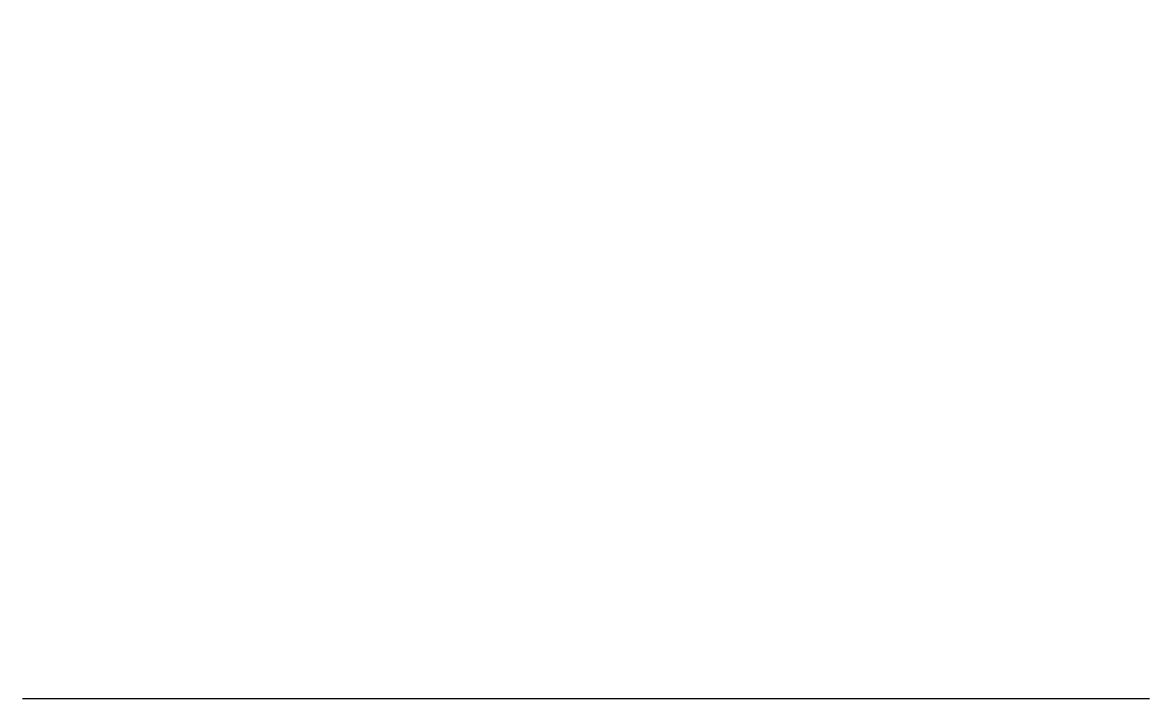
# Model space of a CAD drawing. Header units: metres. Extents: x 1000000 to 1000010, y 500000 to 500006.
import ezdxf

# ---------------------------------------------------------------- set-up
doc = ezdxf.new("R2010")
doc.units = ezdxf.units.M

# ---------------------------------------------------------------- blocks, each defined once
blk = doc.blocks.new('A')
at = {"color": 1}
blk.add_line((0, 0), (10, 0), dxfattribs=at)

msp = doc.modelspace()

# ---------------------------------------------------------------- block references
msp.add_blockref('A', (1000000, 500000))

doc.saveas('drawing.dxf')
